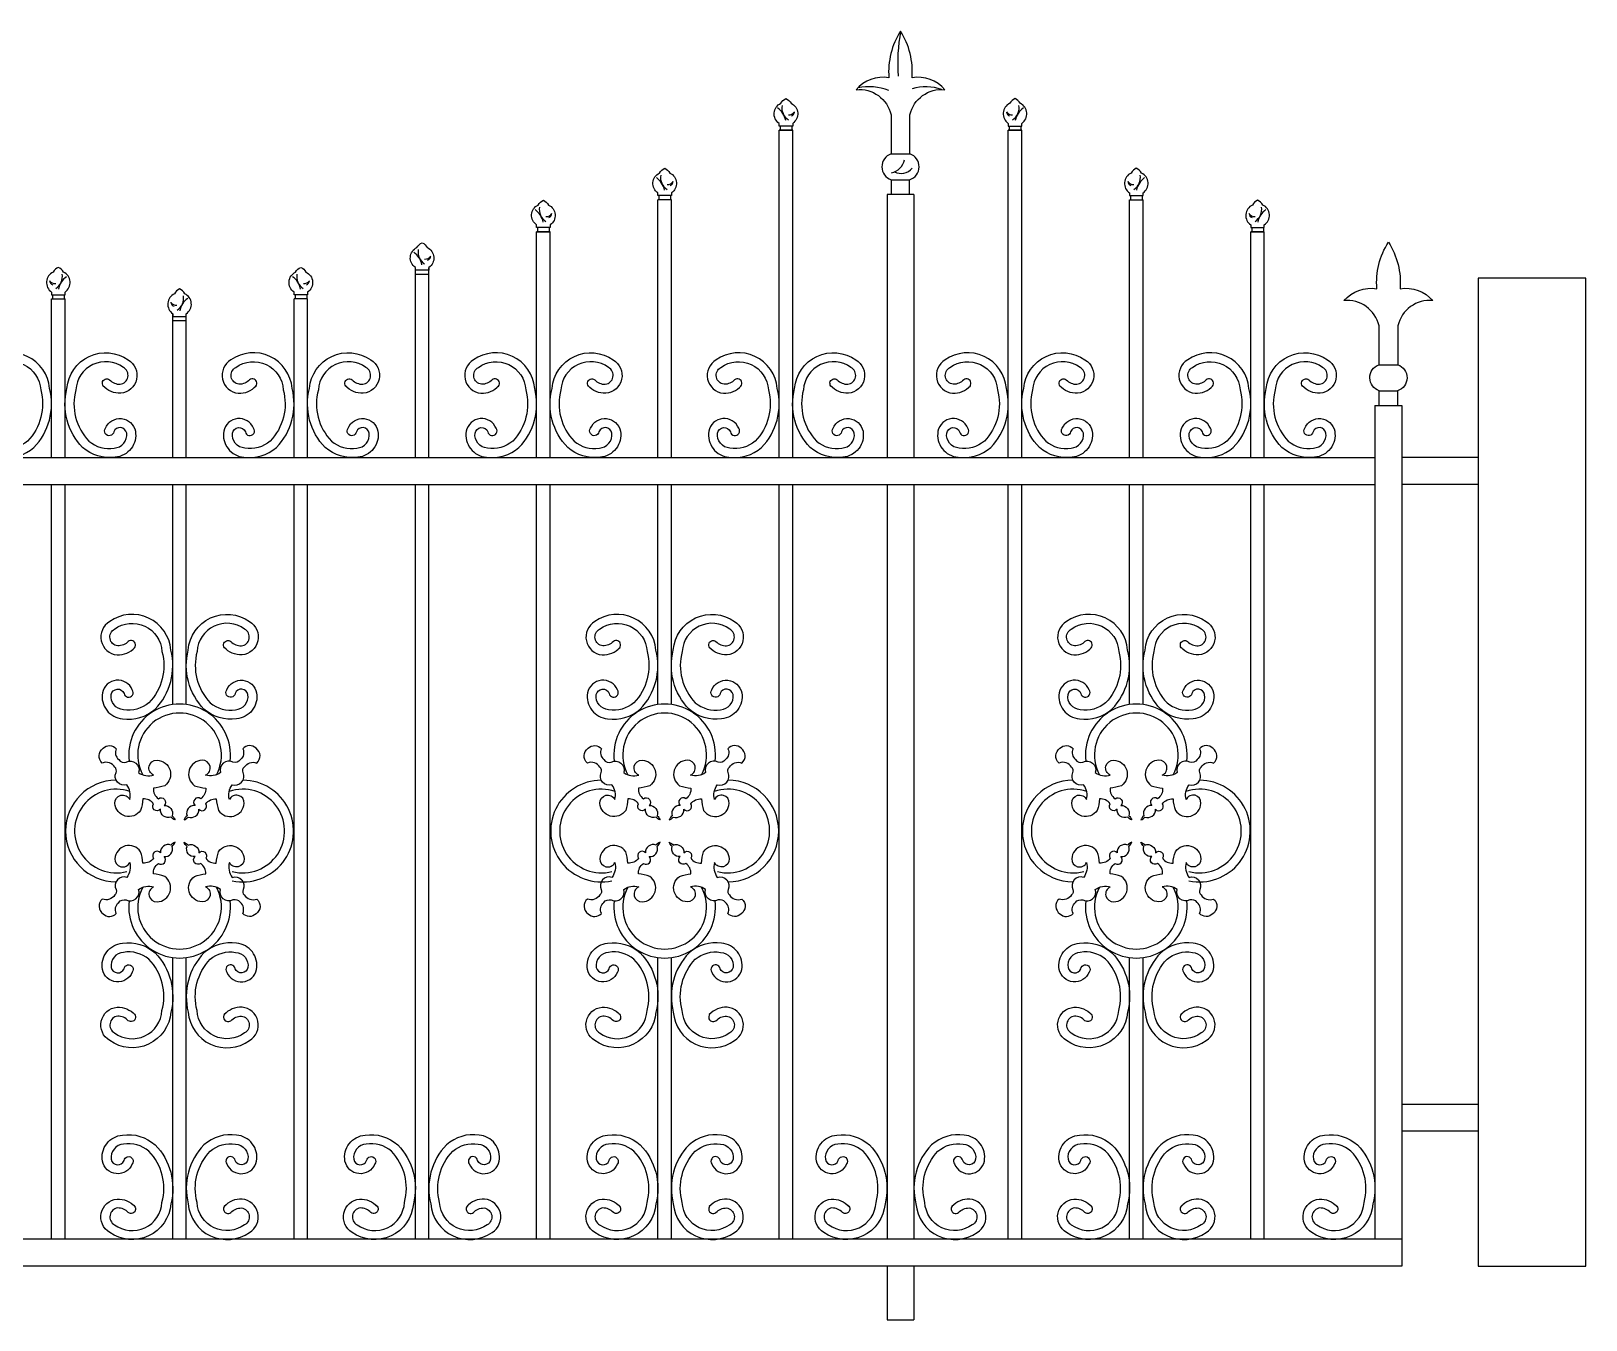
# Model space of a CAD drawing. Extents: x 492 to 3887, y 3089 to 4524.
# Drawn here: x 2156 to 3887, y 3089 to 4524 of the extents above; entities that cross this region are included whole.
import ezdxf

# ---------------------------------------------------------------- set-up
doc = ezdxf.new("R2010")
doc.units = 0
doc.header["$LTSCALE"] = 0.85
doc.header["$MEASUREMENT"] = 0
for name, color, linetype in [('3', 3, 'CONTINUOUS'), ('4', 4, 'CONTINUOUS'), ('7', 7, 'CONTINUOUS')]:
    doc.layers.add(name, color=color, linetype=linetype)

msp = doc.modelspace()

# ---------------------------------------------------------------- linework, layer by layer
at = {"layer": '3'}
for p, q in [((3113, 4387.1), (3134, 4387.1)), ((3113.3, 4358.2), (3133.7, 4358.2)), ((3656.2, 4152.2), (3677.2, 4152.2)), ((3656.5, 4123.3), (3676.9, 4123.3))]:
    msp.add_line(p, q, dxfattribs=at)
for centre, radius, start, end in [((3331.5, 4487.1), 211.1, 170.0163, 183.672), ((3088.2, 4398.8), 63, 69.2047, 101.2159), ((3152.1, 4411), 50.7, 70.1888, 107.7072), ((3108.3, 4385.6), 20.5, 284.439, 345.526), ((3124, 4382.1), 16.8, 244.4964, 318.8779), ((2321, 3717.9), 56.6, 352.8023, 187.1977), ((2861, 3717.9), 56.6, 352.8023, 187.1977), ((3386, 3717.9), 56.6, 352.8023, 187.1977), ((2321, 3717.9), 46.6, 331.6514, 208.3486), ((2861, 3717.9), 46.6, 331.6514, 208.3486), ((3386, 3717.9), 46.6, 331.6514, 208.3486), ((2250.7, 3633.1), 56.6, 90.3699, 269.6301), ((2391.3, 3633.1), 56.6, 258.1445, 89.6301), ((2790.7, 3633.1), 56.6, 90.3699, 281.8555), ((2931.3, 3633.1), 56.6, 270.3699, 89.6301), ((3315.8, 3633.1), 56.6, 90.3699, 269.6301), ((3456.3, 3633.1), 56.6, 258.1445, 89.6301), ((2250.7, 3633.1), 46.6, 71.198, 284.4496), ((2391.3, 3633.1), 46.6, 255.5504, 108.802), ((2790.7, 3633.1), 46.6, 71.198, 284.4496), ((2931.3, 3633.1), 46.6, 255.5504, 108.802), ((3315.8, 3633.1), 46.6, 71.198, 284.4496), ((3456.3, 3633.1), 46.6, 255.5504, 108.802), ((2321, 3548.3), 46.6, 151.6514, 28.3486), ((2861, 3548.3), 46.6, 151.6514, 28.3486), ((3386, 3548.3), 46.6, 151.6514, 28.3486), ((2321, 3548.3), 56.6, 172.8023, 7.1977), ((2861, 3548.3), 56.6, 172.8023, 7.1977), ((3386, 3548.3), 56.6, 172.8023, 7.1977)]:
    msp.add_arc(centre, radius, start, end, dxfattribs=at)
at = {"layer": '4'}
for p, q in [((2989.5, 4418), (2989.5, 4413.5)), ((3002.5, 4418), (3002.5, 4413.5)), ((3244.5, 4418), (3244.5, 4413.5)), ((3257.5, 4418), (3257.5, 4413.5)), ((2988.5, 4048.8), (2988.5, 4413.5)), ((3003.5, 4413.5), (2988.5, 4413.5)), ((3003.5, 4413.5), (2988.5, 4413.5)), ((2988.5, 4413.5), (3003.5, 4413.5)), ((3003.5, 4048.8), (3003.5, 4413.5)), ((3243.5, 4048.8), (3243.5, 4413.5)), ((3258.5, 4413.5), (3243.5, 4413.5)), ((3243.5, 4413.5), (3258.5, 4413.5)), ((3243.5, 4413.5), (3258.5, 4413.5)), ((3258.5, 4048.8), (3258.5, 4413.5)), ((2868.5, 4335.9), (2853.5, 4335.9)), ((2868.5, 4335.9), (2853.5, 4335.9)), ((2853.5, 4048.8), (2853.5, 4335.9)), ((2854.5, 4340.5), (2854.5, 4335.9)), ((2867.5, 4340.5), (2867.5, 4335.9)), ((2868.5, 4048.8), (2868.5, 4335.9)), ((3108.5, 4341.9), (3108.5, 4048.8)), ((3138.5, 4341.9), (3108.5, 4341.9)), ((3138.5, 4341.9), (3138.5, 4048.8)), ((3378.5, 4048.8), (3378.5, 4335.9)), ((3378.5, 4335.9), (3393.5, 4335.9)), ((3378.5, 4335.9), (3393.5, 4335.9)), ((3379.5, 4340.5), (3379.5, 4335.9)), ((3392.5, 4340.5), (3392.5, 4335.9)), ((3393.5, 4048.8), (3393.5, 4335.9)), ((2718.5, 4048.8), (2718.5, 4300.3)), ((2733.5, 4300.3), (2718.5, 4300.3)), ((2733.5, 4300.3), (2718.5, 4300.3)), ((2718.5, 4300.3), (2733.5, 4300.3)), ((2719.5, 4304.9), (2719.5, 4300.3)), ((2732.5, 4304.9), (2732.5, 4300.3)), ((2733.5, 4048.8), (2733.5, 4300.3)), ((3513.5, 4048.8), (3513.5, 4300.3)), ((3528.5, 4300.3), (3513.5, 4300.3)), ((3513.5, 4300.3), (3528.5, 4300.3)), ((3513.5, 4300.3), (3528.5, 4300.3)), ((3514.5, 4304.9), (3514.5, 4300.3)), ((3527.5, 4304.9), (3527.5, 4300.3)), ((3528.5, 4048.8), (3528.5, 4300.3)), ((2583.5, 4048.8), (2583.5, 4260.5)), ((2598.5, 4048.8), (2598.5, 4260.5)), ((2583.5, 4253), (2598.5, 4253)), ((2178.5, 4048.8), (2178.5, 4225.7)), ((2178.5, 4225.7), (2193.5, 4225.7)), ((2179.5, 4230.2), (2179.5, 4225.7)), ((2192.5, 4230.2), (2192.5, 4225.7)), ((2193.5, 4048.8), (2193.5, 4225.7)), ((2448.5, 4048.8), (2448.5, 4225.7)), ((2463.5, 4225.7), (2448.5, 4225.7)), ((2449.5, 4230.2), (2449.5, 4225.7)), ((2462.5, 4230.2), (2462.5, 4225.7)), ((2463.5, 4048.8), (2463.5, 4225.7)), ((2313.5, 4048.8), (2313.5, 4209.1)), ((2328.5, 4048.8), (2328.5, 4209.1)), ((3651.7, 4106.9), (3651.7, 3178.8)), ((3651.7, 4106.9), (3681.7, 4106.9)), ((3681.7, 4106.9), (3681.7, 3148.8)), ((2178.5, 3178.8), (2178.5, 4018.8)), ((2193.5, 3178.8), (2193.5, 4018.8)), ((2313.5, 3774), (2313.5, 4018.8)), ((2328.5, 3774), (2328.5, 4018.8)), ((2448.5, 3178.8), (2448.5, 4018.8)), ((2463.5, 3178.8), (2463.5, 4018.8)), ((2583.5, 3178.8), (2583.5, 4018.8)), ((2598.5, 3178.8), (2598.5, 4018.8)), ((2718.5, 3178.8), (2718.5, 4018.8)), ((2733.5, 3178.8), (2733.5, 4018.8)), ((2853.5, 3774), (2853.5, 4018.8)), ((2868.5, 3774), (2868.5, 4018.8)), ((2988.5, 3178.8), (2988.5, 4018.8)), ((3003.5, 3178.8), (3003.5, 4018.8)), ((3108.5, 4018.8), (3108.5, 3178.8)), ((3138.5, 4018.8), (3138.5, 3178.8)), ((3243.5, 3178.8), (3243.5, 4018.8)), ((3258.5, 3178.8), (3258.5, 4018.8)), ((3378.5, 3774), (3378.5, 4018.8)), ((3393.5, 3774), (3393.5, 4018.8)), ((3513.5, 3178.8), (3513.5, 4018.8)), ((3528.5, 3178.8), (3528.5, 4018.8)), ((2313.5, 3178.8), (2313.5, 3492.2)), ((2328.5, 3178.8), (2328.5, 3492.2)), ((2853.5, 3178.8), (2853.5, 3492.2)), ((2853.5, 3178.8), (2853.5, 3492.2)), ((2868.5, 3178.8), (2868.5, 3492.2)), ((2868.5, 3178.8), (2868.5, 3492.2)), ((3378.5, 3178.8), (3378.5, 3492.2)), ((3378.5, 3178.8), (3378.5, 3492.2)), ((3393.5, 3178.8), (3393.5, 3492.2)), ((3393.5, 3178.8), (3393.5, 3492.2)), ((3886.5, 3148.8), (3886.5, 3298.8)), ((3681.7, 3148.8), (960.2, 3148.8)), ((3108.5, 3148.8), (3108.5, 3088.8)), ((3138.5, 3148.8), (3138.5, 3088.8)), ((3108.5, 3088.8), (3138.5, 3088.8))]:
    msp.add_line(p, q, dxfattribs=at)
for points in [[(3133.7, 4341.9), (3133.7, 4358.2, 0.716921), (3134, 4387.1), (3134, 4430.4, -0.381254), (3173, 4458.5, 0.256334), (3136.4, 4471.8, 0.162567), (3123.5, 4523.7, 0.162567), (3110.6, 4471.8, 0.256334), (3074, 4458.5, -0.381254), (3113, 4430.4), (3113, 4387.1, 0.716921), (3113.3, 4358.2), (3113.3, 4341.9)], [(3656.5, 4106.9), (3656.5, 4123.3, -0.716921), (3656.2, 4152.2), (3656.2, 4195.5, 0.381254), (3617.1, 4223.6, -0.256334), (3653.8, 4236.9, -0.162567), (3666.7, 4288.8, -0.162567), (3679.6, 4236.9, -0.256334), (3716.2, 4223.6, 0.381254), (3677.2, 4195.5), (3677.2, 4152.2, -0.716921), (3676.9, 4123.3), (3676.9, 4106.9)]]:
    msp.add_lwpolyline(points, format="xyb", dxfattribs=at)
for points in [[(3001.7, 4443.3, -0.582424), (3003.5, 4421), (3003.5, 4418), (2988.5, 4418), (2988.5, 4421, -0.582424), (2990.2, 4443.3, -0.153889), (2996, 4448.6, -0.153889)], [(3245.3, 4443.3, 0.582424), (3243.5, 4421), (3243.5, 4418), (3258.5, 4418), (3258.5, 4421, 0.582424), (3256.8, 4443.3, 0.153889), (3251, 4448.6, 0.153889)], [(2866.7, 4365.7, -0.582424), (2868.5, 4343.5), (2868.5, 4340.5), (2853.5, 4340.5), (2853.5, 4343.5, -0.582424), (2855.2, 4365.7, -0.153889), (2861, 4371, -0.153889)], [(3380.3, 4365.7, 0.582424), (3378.5, 4343.5), (3378.5, 4340.5), (3393.5, 4340.5), (3393.5, 4343.5, 0.582424), (3391.8, 4365.7, 0.153889), (3386, 4371, 0.153889)], [(2731.7, 4330.1, -0.582424), (2733.5, 4307.9), (2733.5, 4304.9), (2718.5, 4304.9), (2718.5, 4307.9, -0.582424), (2720.2, 4330.1, -0.153889), (2726, 4335.4, -0.153889)], [(3515.3, 4330.1, 0.582424), (3513.5, 4307.9), (3513.5, 4304.9), (3528.5, 4304.9), (3528.5, 4307.9, 0.582424), (3526.8, 4330.1, 0.153889), (3521, 4335.4, 0.153889)], [(2596.7, 4282.7, -0.582424), (2598.5, 4260.5), (2598.5, 4257.5), (2583.5, 4257.5), (2583.5, 4260.5, -0.582424), (2585.2, 4282.7, -0.153889), (2591, 4288.1, -0.153889)], [(2180.2, 4255.4, 0.582424), (2178.5, 4233.2), (2178.5, 4230.2), (2193.5, 4230.2), (2193.5, 4233.2, 0.582424), (2191.7, 4255.4, 0.153889), (2186, 4260.7, 0.153889)], [(2461.7, 4255.4, -0.582424), (2463.5, 4233.2), (2463.5, 4230.2), (2448.5, 4230.2), (2448.5, 4233.2, -0.582424), (2450.2, 4255.4, -0.153889), (2456, 4260.7, -0.153889)], [(2315.2, 4231.3, 0.582424), (2313.5, 4209.1), (2313.5, 4206.1), (2328.5, 4206.1), (2328.5, 4209.1, 0.582424), (2326.7, 4231.3, 0.153889), (2321, 4236.6, 0.153889)]]:
    msp.add_lwpolyline(points, format="xyb", close=True, dxfattribs=at)
msp.add_lwpolyline([(3886.5, 4248.8), (3766.5, 4248.8), (3766.5, 3148.8), (3886.5, 3148.8)], close=True, dxfattribs=at)
at = {"layer": '7'}
for p, q in [((2313.5, 4201.6), (2328.5, 4201.6)), ((990.2, 4048.8), (3651.7, 4048.8)), ((3766.5, 4048.8), (3681.7, 4048.8)), ((990.2, 4018.8), (3651.7, 4018.8)), ((3766.5, 4018.8), (3681.7, 4018.8)), ((3766.5, 3328.8), (3681.7, 3328.8)), ((3766.5, 3298.8), (3681.7, 3298.8)), ((3681.7, 3178.8), (960.2, 3178.8))]:
    msp.add_line(p, q, dxfattribs=at)
for points in [[(2135, 4127.5, 1.005755), (2128.9, 4135.5, -0.212752), (2117.1, 4130.5, -0.727916), (2113.6, 4149.2, -0.595392), (2166.4, 4124.3, -0.262704), (2151.8, 4067.1, -0.221314), (2123.6, 4059.5, -0.443715), (2109.9, 4076.2, -0.745645), (2124.2, 4077.7, 1.280079), (2133.4, 4081.5, 0.74172), (2100.1, 4078.3, 0.438939), (2122.5, 4049.3, 0.218529), (2158.8, 4060, 0.259774), (2176.3, 4125.9, 0.58234), (2108.2, 4157.6, 0.724873), (2116.4, 4120.5, 0.218201), (2136.2, 4128.7)], [(2237, 4127.5, -1.005755), (2243.1, 4135.5, 0.212752), (2254.9, 4130.5, 0.727916), (2258.4, 4149.2, 0.595392), (2205.5, 4124.3, 0.262704), (2220.1, 4067.1, 0.221314), (2248.3, 4059.5, 0.443715), (2262.1, 4076.2, 0.745645), (2247.8, 4077.7, -1.280079), (2238.5, 4081.5, -0.74172), (2271.8, 4078.3, -0.438939), (2249.4, 4049.3, -0.218529), (2213.1, 4060, -0.259774), (2195.6, 4125.9, -0.58234), (2263.8, 4157.6, -0.724873), (2255.5, 4120.5, -0.218201), (2235.7, 4128.7)], [(2405, 4127.5, 1.005755), (2398.9, 4135.5, -0.212752), (2387.1, 4130.5, -0.727916), (2383.6, 4149.2, -0.595392), (2436.4, 4124.3, -0.262704), (2421.8, 4067.1, -0.221314), (2393.6, 4059.5, -0.443715), (2379.9, 4076.2, -0.745645), (2394.2, 4077.7, 1.280079), (2403.4, 4081.5, 0.74172), (2370.1, 4078.3, 0.438939), (2392.5, 4049.3, 0.218529), (2428.8, 4060, 0.259774), (2446.3, 4125.9, 0.58234), (2378.2, 4157.6, 0.724873), (2386.4, 4120.5, 0.218201), (2406.2, 4128.7)], [(2507, 4127.5, -1.005755), (2513.1, 4135.5, 0.212752), (2524.9, 4130.5, 0.727916), (2528.4, 4149.2, 0.595392), (2475.5, 4124.3, 0.262704), (2490.1, 4067.1, 0.221314), (2518.3, 4059.5, 0.443715), (2532.1, 4076.2, 0.745645), (2517.8, 4077.7, -1.280079), (2508.5, 4081.5, -0.74172), (2541.8, 4078.3, -0.438939), (2519.4, 4049.3, -0.218529), (2483.1, 4060, -0.259774), (2465.6, 4125.9, -0.58234), (2533.8, 4157.6, -0.724873), (2525.5, 4120.5, -0.218201), (2505.7, 4128.7)], [(2675, 4127.5, 1.005755), (2668.9, 4135.5, -0.212752), (2657.1, 4130.5, -0.727916), (2653.6, 4149.2, -0.595392), (2706.4, 4124.3, -0.262704), (2691.8, 4067.1, -0.221314), (2663.6, 4059.5, -0.443715), (2649.9, 4076.2, -0.745645), (2664.2, 4077.7, 1.280079), (2673.4, 4081.5, 0.74172), (2640.1, 4078.3, 0.438939), (2662.5, 4049.3, 0.218529), (2698.8, 4060, 0.259774), (2716.3, 4125.9, 0.58234), (2648.2, 4157.6, 0.724873), (2656.4, 4120.5, 0.218201), (2676.2, 4128.7)], [(2777, 4127.5, -1.005755), (2783.1, 4135.5, 0.212752), (2794.9, 4130.5, 0.727916), (2798.4, 4149.2, 0.595392), (2745.5, 4124.3, 0.262704), (2760.1, 4067.1, 0.221314), (2788.3, 4059.5, 0.443715), (2802.1, 4076.2, 0.745645), (2787.8, 4077.7, -1.280079), (2778.5, 4081.5, -0.74172), (2811.8, 4078.3, -0.438939), (2789.4, 4049.3, -0.218529), (2753.1, 4060, -0.259774), (2735.6, 4125.9, -0.58234), (2803.8, 4157.6, -0.724873), (2795.5, 4120.5, -0.218201), (2775.7, 4128.7)], [(2945, 4127.5, 1.005755), (2938.9, 4135.5, -0.212752), (2927.1, 4130.5, -0.727916), (2923.6, 4149.2, -0.595392), (2976.4, 4124.3, -0.262704), (2961.8, 4067.1, -0.221314), (2933.6, 4059.5, -0.443715), (2919.9, 4076.2, -0.745645), (2934.2, 4077.7, 1.280079), (2943.4, 4081.5, 0.74172), (2910.1, 4078.3, 0.438939), (2932.5, 4049.3, 0.218529), (2968.8, 4060, 0.259774), (2986.3, 4125.9, 0.58234), (2918.2, 4157.6, 0.724873), (2926.4, 4120.5, 0.218201), (2946.2, 4128.7)], [(3047, 4127.5, -1.005755), (3053.1, 4135.5, 0.212752), (3064.9, 4130.5, 0.727916), (3068.4, 4149.2, 0.595392), (3015.5, 4124.3, 0.262704), (3030.1, 4067.1, 0.221314), (3058.3, 4059.5, 0.443715), (3072.1, 4076.2, 0.745645), (3057.8, 4077.7, -1.280079), (3048.5, 4081.5, -0.74172), (3081.8, 4078.3, -0.438939), (3059.4, 4049.3, -0.218529), (3023.1, 4060, -0.259774), (3005.6, 4125.9, -0.58234), (3073.8, 4157.6, -0.724873), (3065.5, 4120.5, -0.218201), (3045.7, 4128.7)], [(3200, 4127.5, 1.005755), (3193.9, 4135.5, -0.212752), (3182.2, 4130.5, -0.727916), (3178.6, 4149.2, -0.595392), (3231.5, 4124.3, -0.262704), (3216.9, 4067.1, -0.221314), (3188.7, 4059.5, -0.443715), (3175, 4076.2, -0.745645), (3189.3, 4077.7, 1.280079), (3198.5, 4081.5, 0.74172), (3165.2, 4078.3, 0.438939), (3187.6, 4049.3, 0.218529), (3223.9, 4060, 0.259774), (3241.4, 4125.9, 0.58234), (3173.2, 4157.6, 0.724873), (3181.5, 4120.5, 0.218201), (3201.3, 4128.7)], [(3302, 4127.5, -1.005755), (3308.1, 4135.5, 0.212752), (3319.9, 4130.5, 0.727916), (3323.4, 4149.2, 0.595392), (3270.6, 4124.3, 0.262704), (3285.2, 4067.1, 0.221314), (3313.4, 4059.5, 0.443715), (3327.1, 4076.2, 0.745645), (3312.8, 4077.7, -1.280079), (3303.6, 4081.5, -0.74172), (3336.9, 4078.3, -0.438939), (3314.5, 4049.3, -0.218529), (3278.2, 4060, -0.259774), (3260.7, 4125.9, -0.58234), (3328.9, 4157.6, -0.724873), (3320.6, 4120.5, -0.218201), (3300.8, 4128.7)], [(3470, 4127.5, 1.005755), (3463.9, 4135.5, -0.212752), (3452.2, 4130.5, -0.727916), (3448.6, 4149.2, -0.595392), (3501.5, 4124.3, -0.262704), (3486.9, 4067.1, -0.221314), (3458.7, 4059.5, -0.443715), (3445, 4076.2, -0.745645), (3459.3, 4077.7, 1.280079), (3468.5, 4081.5, 0.74172), (3435.2, 4078.3, 0.438939), (3457.6, 4049.3, 0.218529), (3493.9, 4060, 0.259774), (3511.4, 4125.9, 0.58234), (3443.2, 4157.6, 0.724873), (3451.5, 4120.5, 0.218201), (3471.3, 4128.7)], [(3572, 4127.5, -1.005755), (3578.1, 4135.5, 0.212752), (3589.9, 4130.5, 0.727916), (3593.4, 4149.2, 0.595392), (3540.6, 4124.3, 0.262704), (3555.2, 4067.1, 0.221314), (3583.4, 4059.5, 0.443715), (3597.1, 4076.2, 0.745645), (3582.8, 4077.7, -1.280079), (3573.6, 4081.5, -0.74172), (3606.9, 4078.3, -0.438939), (3584.5, 4049.3, -0.218529), (3548.2, 4060, -0.259774), (3530.7, 4125.9, -0.58234), (3598.9, 4157.6, -0.724873), (3590.6, 4120.5, -0.218201), (3570.8, 4128.7)], [(2270, 3836.2, 1.005755), (2263.9, 3844.2, -0.212752), (2252.1, 3839.2, -0.727916), (2248.6, 3857.9, -0.595392), (2301.4, 3833, -0.262704), (2286.8, 3775.9, -0.221314), (2258.6, 3768.2, -0.443715), (2244.9, 3785, -0.745645), (2259.2, 3786.4, 1.280079), (2268.4, 3790.2, 0.74172), (2235.1, 3787, 0.438939), (2257.5, 3758, 0.218529), (2293.8, 3768.8, 0.259774), (2311.3, 3834.6, 0.58234), (2243.2, 3866.3, 0.724873), (2251.4, 3829.2, 0.218201), (2271.2, 3837.5)], [(2372, 3836.2, -1.005755), (2378.1, 3844.2, 0.212752), (2389.9, 3839.2, 0.727916), (2393.4, 3857.9, 0.595392), (2340.5, 3833, 0.262704), (2355.1, 3775.9, 0.221314), (2383.3, 3768.2, 0.443715), (2397.1, 3785, 0.745645), (2382.8, 3786.4, -1.280079), (2373.5, 3790.2, -0.74172), (2406.8, 3787, -0.438939), (2384.4, 3758, -0.218529), (2348.1, 3768.8, -0.259774), (2330.6, 3834.6, -0.58234), (2398.8, 3866.3, -0.724873), (2390.5, 3829.2, -0.218201), (2370.7, 3837.5)], [(2810, 3836.2, 1.005755), (2803.9, 3844.2, -0.212752), (2792.1, 3839.2, -0.727916), (2788.6, 3857.9, -0.595392), (2841.4, 3833, -0.262704), (2826.8, 3775.9, -0.221314), (2798.6, 3768.2, -0.443715), (2784.9, 3785, -0.745645), (2799.2, 3786.4, 1.280079), (2808.4, 3790.2, 0.74172), (2775.1, 3787, 0.438939), (2797.5, 3758, 0.218529), (2833.8, 3768.8, 0.259774), (2851.3, 3834.6, 0.58234), (2783.2, 3866.3, 0.724873), (2791.4, 3829.2, 0.218201), (2811.2, 3837.5)], [(2912, 3836.2, -1.005755), (2918.1, 3844.2, 0.212752), (2929.9, 3839.2, 0.727916), (2933.4, 3857.9, 0.595392), (2880.5, 3833, 0.262704), (2895.1, 3775.9, 0.221314), (2923.3, 3768.2, 0.443715), (2937.1, 3785, 0.745645), (2922.8, 3786.4, -1.280079), (2913.5, 3790.2, -0.74172), (2946.8, 3787, -0.438939), (2924.4, 3758, -0.218529), (2888.1, 3768.8, -0.259774), (2870.6, 3834.6, -0.58234), (2938.8, 3866.3, -0.724873), (2930.5, 3829.2, -0.218201), (2910.7, 3837.5)], [(3335, 3836.2, 1.005755), (3328.9, 3844.2, -0.212752), (3317.2, 3839.2, -0.727916), (3313.6, 3857.9, -0.595392), (3366.5, 3833, -0.262704), (3351.9, 3775.9, -0.221314), (3323.7, 3768.2, -0.443715), (3310, 3785, -0.745645), (3324.3, 3786.4, 1.280079), (3333.5, 3790.2, 0.74172), (3300.2, 3787, 0.438939), (3322.6, 3758, 0.218529), (3358.9, 3768.8, 0.259774), (3376.4, 3834.6, 0.58234), (3308.2, 3866.3, 0.724873), (3316.5, 3829.2, 0.218201), (3336.3, 3837.5)], [(3437, 3836.2, -1.005755), (3443.1, 3844.2, 0.212752), (3454.9, 3839.2, 0.727916), (3458.4, 3857.9, 0.595392), (3405.6, 3833, 0.262704), (3420.2, 3775.9, 0.221314), (3448.4, 3768.2, 0.443715), (3462.1, 3785, 0.745645), (3447.8, 3786.4, -1.280079), (3438.6, 3790.2, -0.74172), (3471.9, 3787, -0.438939), (3449.5, 3758, -0.218529), (3413.2, 3768.8, -0.259774), (3395.7, 3834.6, -0.58234), (3463.9, 3866.3, -0.724873), (3455.6, 3829.2, -0.218201), (3435.8, 3837.5)], [(2315.9, 3645.5, -0.128235), (2311.4, 3648.7, -0.546756), (2299.6, 3657.3, -0.948488), (2291.9, 3663.4, 0.267644), (2280.1, 3668.8, -0.068938), (2277.6, 3656.1, -0.717322), (2249, 3663.9, -0.827575), (2265.6, 3668.1, 0.222536), (2262.3, 3684.7, -0.66545), (2250.3, 3698.2, 0.313466), (2249, 3704.2, 0.362338), (2235, 3708.8, -0.501434), (2235.9, 3725.2, -0.444163), (2250.5, 3724.7, 0.337462), (2253.2, 3712.6, 0.301427), (2261.5, 3709.8, -0.66545), (2275.4, 3698.1, 0.222536), (2292.1, 3695.3, -0.827575), (2295.9, 3712, -0.717322), (2304.4, 3683.6, -0.068938), (2291.8, 3680.8, 0.267644), (2297.4, 3669.1, -0.948488), (2303.7, 3661.6, -0.545107), (2312.6, 3650.2, -0.11455), (2315.9, 3645.5)], [(2326, 3645.5, 0.128235), (2330.6, 3648.7, 0.546756), (2342.4, 3657.3, 0.948488), (2350.1, 3663.4, -0.267644), (2361.9, 3668.8, 0.068938), (2364.4, 3656.1, 0.717322), (2392.9, 3663.9, 0.827575), (2376.4, 3668.1, -0.222536), (2379.6, 3684.7, 0.66545), (2391.6, 3698.2, -0.313466), (2393, 3704.2, -0.362338), (2406.9, 3708.8, 0.501434), (2406.1, 3725.2, 0.444163), (2391.4, 3724.7, -0.337462), (2388.7, 3712.6, -0.301427), (2380.4, 3709.8, 0.66545), (2366.6, 3698.1, -0.222536), (2349.9, 3695.3, 0.827575), (2346.1, 3712, 0.717322), (2337.6, 3683.6, 0.068938), (2350.2, 3680.8, -0.267644), (2344.5, 3669.1, 0.948488), (2338.2, 3661.6, 0.545107), (2329.3, 3650.2, 0.11455), (2326, 3645.5)], [(2855.9, 3645.5, -0.128235), (2851.4, 3648.7, -0.546756), (2839.6, 3657.3, -0.948488), (2831.9, 3663.4, 0.267644), (2820.1, 3668.8, -0.068938), (2817.6, 3656.1, -0.717322), (2789, 3663.9, -0.827575), (2805.6, 3668.1, 0.222536), (2802.3, 3684.7, -0.66545), (2790.3, 3698.2, 0.313466), (2789, 3704.2, 0.362338), (2775, 3708.8, -0.501434), (2775.9, 3725.2, -0.444163), (2790.5, 3724.7, 0.337462), (2793.2, 3712.6, 0.301427), (2801.5, 3709.8, -0.66545), (2815.4, 3698.1, 0.222536), (2832.1, 3695.3, -0.827575), (2835.9, 3712, -0.717322), (2844.4, 3683.6, -0.068938), (2831.8, 3680.8, 0.267644), (2837.4, 3669.1, -0.948488), (2843.7, 3661.6, -0.545107), (2852.6, 3650.2, -0.11455), (2855.9, 3645.5)], [(2866, 3645.5, 0.128235), (2870.6, 3648.7, 0.546756), (2882.4, 3657.3, 0.948488), (2890.1, 3663.4, -0.267644), (2901.9, 3668.8, 0.068938), (2904.4, 3656.1, 0.717322), (2932.9, 3663.9, 0.827575), (2916.4, 3668.1, -0.222536), (2919.6, 3684.7, 0.66545), (2931.6, 3698.2, -0.313466), (2933, 3704.2, -0.362338), (2946.9, 3708.8, 0.501434), (2946.1, 3725.2, 0.444163), (2931.4, 3724.7, -0.337462), (2928.7, 3712.6, -0.301427), (2920.4, 3709.8, 0.66545), (2906.6, 3698.1, -0.222536), (2889.9, 3695.3, 0.827575), (2886.1, 3712, 0.717322), (2877.6, 3683.6, 0.068938), (2890.2, 3680.8, -0.267644), (2884.5, 3669.1, 0.948488), (2878.2, 3661.6, 0.545107), (2869.3, 3650.2, 0.11455), (2866, 3645.5)], [(3381, 3645.5, -0.128235), (3376.5, 3648.7, -0.546756), (3364.6, 3657.3, -0.948488), (3356.9, 3663.4, 0.267644), (3345.1, 3668.8, -0.068938), (3342.6, 3656.1, -0.717322), (3314.1, 3663.9, -0.827575), (3330.7, 3668.1, 0.222536), (3327.4, 3684.7, -0.66545), (3315.4, 3698.2, 0.313466), (3314, 3704.2, 0.362338), (3300.1, 3708.8, -0.501434), (3301, 3725.2, -0.444163), (3315.6, 3724.7, 0.337462), (3318.3, 3712.6, 0.301427), (3326.6, 3709.8, -0.66545), (3340.4, 3698.1, 0.222536), (3357.1, 3695.3, -0.827575), (3360.9, 3712, -0.717322), (3369.4, 3683.6, -0.068938), (3356.8, 3680.8, 0.267644), (3362.5, 3669.1, -0.948488), (3368.8, 3661.6, -0.545107), (3377.7, 3650.2, -0.11455), (3381, 3645.5)], [(3391.1, 3645.5, 0.128235), (3395.6, 3648.7, 0.546756), (3407.4, 3657.3, 0.948488), (3415.2, 3663.4, -0.267644), (3426.9, 3668.8, 0.068938), (3429.5, 3656.1, 0.717322), (3458, 3663.9, 0.827575), (3441.4, 3668.1, -0.222536), (3444.7, 3684.7, 0.66545), (3456.7, 3698.2, -0.313466), (3458.1, 3704.2, -0.362338), (3472, 3708.8, 0.501434), (3471.1, 3725.2, 0.444163), (3456.5, 3724.7, -0.337462), (3453.8, 3712.6, -0.301427), (3445.5, 3709.8, 0.66545), (3431.6, 3698.1, -0.222536), (3414.9, 3695.3, 0.827575), (3411.2, 3712, 0.717322), (3402.6, 3683.6, 0.068938), (3415.3, 3680.8, -0.267644), (3409.6, 3669.1, 0.948488), (3403.3, 3661.6, 0.545107), (3394.4, 3650.2, 0.11455), (3391.1, 3645.5)], [(2315.9, 3620.7, 0.128235), (2311.4, 3617.5, 0.546756), (2299.6, 3608.9, 0.948488), (2291.9, 3602.8, -0.267644), (2280.1, 3597.4, 0.068938), (2277.6, 3610.1, 0.717322), (2249, 3602.3, 0.827575), (2265.6, 3598.1, -0.222536), (2262.3, 3581.5, 0.66545), (2250.3, 3567.9, -0.313466), (2249, 3561.9, -0.362338), (2235, 3557.4, 0.501434), (2235.9, 3541, 0.444163), (2250.5, 3541.4, -0.337462), (2253.2, 3553.6, -0.301427), (2261.5, 3556.4, 0.66545), (2275.4, 3568.1, -0.222536), (2292.1, 3570.9, 0.827575), (2295.9, 3554.2, 0.717322), (2304.4, 3582.6, 0.068938), (2291.8, 3585.4, -0.267644), (2297.4, 3597, 0.948488), (2303.7, 3604.6, 0.545107), (2312.6, 3616, 0.11455), (2315.9, 3620.7)], [(2326, 3620.7, -0.128235), (2330.6, 3617.5, -0.546756), (2342.4, 3608.9, -0.948488), (2350.1, 3602.8, 0.267644), (2361.9, 3597.4, -0.068938), (2364.4, 3610.1, -0.717322), (2392.9, 3602.3, -0.827575), (2376.4, 3598.1, 0.222536), (2379.6, 3581.5, -0.66545), (2391.6, 3567.9, 0.313466), (2393, 3561.9, 0.362338), (2406.9, 3557.4, -0.501434), (2406.1, 3541, -0.444163), (2391.4, 3541.4, 0.337462), (2388.7, 3553.6, 0.301427), (2380.4, 3556.4, -0.66545), (2366.6, 3568.1, 0.222536), (2349.9, 3570.9, -0.827575), (2346.1, 3554.2, -0.717322), (2337.6, 3582.6, -0.068938), (2350.2, 3585.4, 0.267644), (2344.5, 3597, -0.948488), (2338.2, 3604.6, -0.545107), (2329.3, 3616, -0.11455), (2326, 3620.7)], [(2855.9, 3620.7, 0.128235), (2851.4, 3617.5, 0.546756), (2839.6, 3608.9, 0.948488), (2831.9, 3602.8, -0.267644), (2820.1, 3597.4, 0.068938), (2817.6, 3610.1, 0.717322), (2789, 3602.3, 0.827575), (2805.6, 3598.1, -0.222536), (2802.3, 3581.5, 0.66545), (2790.3, 3567.9, -0.313466), (2789, 3561.9, -0.362338), (2775, 3557.4, 0.501434), (2775.9, 3541, 0.444163), (2790.5, 3541.4, -0.337462), (2793.2, 3553.6, -0.301427), (2801.5, 3556.4, 0.66545), (2815.4, 3568.1, -0.222536), (2832.1, 3570.9, 0.827575), (2835.9, 3554.2, 0.717322), (2844.4, 3582.6, 0.068938), (2831.8, 3585.4, -0.267644), (2837.4, 3597, 0.948488), (2843.7, 3604.6, 0.545107), (2852.6, 3616, 0.11455), (2855.9, 3620.7)], [(2866, 3620.7, -0.128235), (2870.6, 3617.5, -0.546756), (2882.4, 3608.9, -0.948488), (2890.1, 3602.8, 0.267644), (2901.9, 3597.4, -0.068938), (2904.4, 3610.1, -0.717322), (2932.9, 3602.3, -0.827575), (2916.4, 3598.1, 0.222536), (2919.6, 3581.5, -0.66545), (2931.6, 3567.9, 0.313466), (2933, 3561.9, 0.362338), (2946.9, 3557.4, -0.501434), (2946.1, 3541, -0.444163), (2931.4, 3541.4, 0.337462), (2928.7, 3553.6, 0.301427), (2920.4, 3556.4, -0.66545), (2906.6, 3568.1, 0.222536), (2889.9, 3570.9, -0.827575), (2886.1, 3554.2, -0.717322), (2877.6, 3582.6, -0.068938), (2890.2, 3585.4, 0.267644), (2884.5, 3597, -0.948488), (2878.2, 3604.6, -0.545107), (2869.3, 3616, -0.11455), (2866, 3620.7)], [(3381, 3620.7, 0.128235), (3376.5, 3617.5, 0.546756), (3364.6, 3608.9, 0.948488), (3356.9, 3602.8, -0.267644), (3345.1, 3597.4, 0.068938), (3342.6, 3610.1, 0.717322), (3314.1, 3602.3, 0.827575), (3330.7, 3598.1, -0.222536), (3327.4, 3581.5, 0.66545), (3315.4, 3567.9, -0.313466), (3314, 3561.9, -0.362338), (3300.1, 3557.4, 0.501434), (3301, 3541, 0.444163), (3315.6, 3541.4, -0.337462), (3318.3, 3553.6, -0.301427), (3326.6, 3556.4, 0.66545), (3340.4, 3568.1, -0.222536), (3357.1, 3570.9, 0.827575), (3360.9, 3554.2, 0.717322), (3369.4, 3582.6, 0.068938), (3356.8, 3585.4, -0.267644), (3362.5, 3597, 0.948488), (3368.8, 3604.6, 0.545107), (3377.7, 3616, 0.11455), (3381, 3620.7)], [(3391.1, 3620.7, -0.128235), (3395.6, 3617.5, -0.546756), (3407.4, 3608.9, -0.948488), (3415.2, 3602.8, 0.267644), (3426.9, 3597.4, -0.068938), (3429.5, 3610.1, -0.717322), (3458, 3602.3, -0.827575), (3441.4, 3598.1, 0.222536), (3444.7, 3581.5, -0.66545), (3456.7, 3567.9, 0.313466), (3458.1, 3561.9, 0.362338), (3472, 3557.4, -0.501434), (3471.1, 3541, -0.444163), (3456.5, 3541.4, 0.337462), (3453.8, 3553.6, 0.301427), (3445.5, 3556.4, -0.66545), (3431.6, 3568.1, 0.222536), (3414.9, 3570.9, -0.827575), (3411.2, 3554.2, -0.717322), (3402.6, 3582.6, -0.068938), (3415.3, 3585.4, 0.267644), (3409.6, 3597, -0.948488), (3403.3, 3604.6, -0.545107), (3394.4, 3616, -0.11455), (3391.1, 3620.7)], [(2270, 3430, -1.005755), (2263.9, 3421.9, 0.212752), (2252.1, 3427, 0.727916), (2248.6, 3408.3, 0.595392), (2301.4, 3433.2, 0.262704), (2286.8, 3490.3, 0.221314), (2258.6, 3498, 0.443715), (2244.9, 3481.2, 0.745645), (2259.2, 3479.8, -1.280079), (2268.4, 3476, -0.74172), (2235.1, 3479.1, -0.438939), (2257.5, 3508.2, -0.218529), (2293.8, 3497.4, -0.259774), (2311.3, 3431.5, -0.58234), (2243.2, 3399.8, -0.724873), (2251.4, 3437, -0.218201), (2271.2, 3428.7)], [(2372, 3430, 1.005755), (2378.1, 3421.9, -0.212752), (2389.9, 3427, -0.727916), (2393.4, 3408.3, -0.595392), (2340.5, 3433.2, -0.262704), (2355.1, 3490.3, -0.221314), (2383.3, 3498, -0.443715), (2397.1, 3481.2, -0.745645), (2382.8, 3479.8, 1.280079), (2373.5, 3476, 0.74172), (2406.8, 3479.1, 0.438939), (2384.4, 3508.2, 0.218529), (2348.1, 3497.4, 0.259774), (2330.6, 3431.5, 0.58234), (2398.8, 3399.8, 0.724873), (2390.5, 3437, 0.218201), (2370.7, 3428.7)], [(2810, 3430, -1.005755), (2803.9, 3421.9, 0.212752), (2792.1, 3427, 0.727916), (2788.6, 3408.3, 0.595392), (2841.4, 3433.2, 0.262704), (2826.8, 3490.3, 0.221314), (2798.6, 3498, 0.443715), (2784.9, 3481.2, 0.745645), (2799.2, 3479.8, -1.280079), (2808.4, 3476, -0.74172), (2775.1, 3479.1, -0.438939), (2797.5, 3508.2, -0.218529), (2833.8, 3497.4, -0.259774), (2851.3, 3431.5, -0.58234), (2783.2, 3399.8, -0.724873), (2791.4, 3437, -0.218201), (2811.2, 3428.7)], [(2912, 3430, 1.005755), (2918.1, 3421.9, -0.212752), (2929.9, 3427, -0.727916), (2933.4, 3408.3, -0.595392), (2880.5, 3433.2, -0.262704), (2895.1, 3490.3, -0.221314), (2923.3, 3498, -0.443715), (2937.1, 3481.2, -0.745645), (2922.8, 3479.8, 1.280079), (2913.5, 3476, 0.74172), (2946.8, 3479.1, 0.438939), (2924.4, 3508.2, 0.218529), (2888.1, 3497.4, 0.259774), (2870.6, 3431.5, 0.58234), (2938.8, 3399.8, 0.724873), (2930.5, 3437, 0.218201), (2910.7, 3428.7)], [(3335, 3430, -1.005755), (3328.9, 3421.9, 0.212752), (3317.2, 3427, 0.727916), (3313.6, 3408.3, 0.595392), (3366.5, 3433.2, 0.262704), (3351.9, 3490.3, 0.221314), (3323.7, 3498, 0.443715), (3310, 3481.2, 0.745645), (3324.3, 3479.8, -1.280079), (3333.5, 3476, -0.74172), (3300.2, 3479.1, -0.438939), (3322.6, 3508.2, -0.218529), (3358.9, 3497.4, -0.259774), (3376.4, 3431.5, -0.58234), (3308.2, 3399.8, -0.724873), (3316.5, 3437, -0.218201), (3336.3, 3428.7)], [(3437, 3430, 1.005755), (3443.1, 3421.9, -0.212752), (3454.9, 3427, -0.727916), (3458.4, 3408.3, -0.595392), (3405.6, 3433.2, -0.262704), (3420.2, 3490.3, -0.221314), (3448.4, 3498, -0.443715), (3462.1, 3481.2, -0.745645), (3447.8, 3479.8, 1.280079), (3438.6, 3476, 0.74172), (3471.9, 3479.1, 0.438939), (3449.5, 3508.2, 0.218529), (3413.2, 3497.4, 0.259774), (3395.7, 3431.5, 0.58234), (3463.9, 3399.8, 0.724873), (3455.6, 3437, 0.218201), (3435.8, 3428.7)], [(2270, 3216.4, -1.005755), (2263.9, 3208.3, 0.212752), (2252.1, 3213.4, 0.727916), (2248.6, 3194.7, 0.595392), (2301.4, 3219.6, 0.262704), (2286.8, 3276.7, 0.221314), (2258.6, 3284.4, 0.443715), (2244.9, 3267.6, 0.745645), (2259.2, 3266.2, -1.280079), (2268.4, 3262.4, -0.74172), (2235.1, 3265.6, -0.438939), (2257.5, 3294.6, -0.218529), (2293.8, 3283.8, -0.259774), (2311.3, 3218, -0.58234), (2243.2, 3186.3, -0.724873), (2251.4, 3223.4, -0.218201), (2271.2, 3215.1)], [(2372, 3216.4, 1.005755), (2378.1, 3208.3, -0.212752), (2389.9, 3213.4, -0.727916), (2393.4, 3194.7, -0.595392), (2340.5, 3219.6, -0.262704), (2355.1, 3276.7, -0.221314), (2383.3, 3284.4, -0.443715), (2397.1, 3267.6, -0.745645), (2382.8, 3266.2, 1.280079), (2373.5, 3262.4, 0.74172), (2406.8, 3265.6, 0.438939), (2384.4, 3294.6, 0.218529), (2348.1, 3283.8, 0.259774), (2330.6, 3218, 0.58234), (2398.8, 3186.3, 0.724873), (2390.5, 3223.4, 0.218201), (2370.7, 3215.1)], [(2540, 3216.4, -1.005755), (2533.9, 3208.3, 0.212752), (2522.1, 3213.4, 0.727916), (2518.6, 3194.7, 0.595392), (2571.4, 3219.6, 0.262704), (2556.8, 3276.7, 0.221314), (2528.6, 3284.4, 0.443715), (2514.9, 3267.6, 0.745645), (2529.2, 3266.2, -1.280079), (2538.4, 3262.4, -0.74172), (2505.1, 3265.6, -0.438939), (2527.5, 3294.6, -0.218529), (2563.8, 3283.8, -0.259774), (2581.3, 3218, -0.58234), (2513.2, 3186.3, -0.724873), (2521.4, 3223.4, -0.218201), (2541.2, 3215.1)], [(2642, 3216.4, 1.005755), (2648.1, 3208.3, -0.212752), (2659.9, 3213.4, -0.727916), (2663.4, 3194.7, -0.595392), (2610.5, 3219.6, -0.262704), (2625.1, 3276.7, -0.221314), (2653.3, 3284.4, -0.443715), (2667.1, 3267.6, -0.745645), (2652.8, 3266.2, 1.280079), (2643.5, 3262.4, 0.74172), (2676.8, 3265.6, 0.438939), (2654.4, 3294.6, 0.218529), (2618.1, 3283.8, 0.259774), (2600.6, 3218, 0.58234), (2668.8, 3186.3, 0.724873), (2660.5, 3223.4, 0.218201), (2640.7, 3215.1)], [(2810, 3216.4, -1.005755), (2803.9, 3208.3, 0.212752), (2792.1, 3213.4, 0.727916), (2788.6, 3194.7, 0.595392), (2841.4, 3219.6, 0.262704), (2826.8, 3276.7, 0.221314), (2798.6, 3284.4, 0.443715), (2784.9, 3267.6, 0.745645), (2799.2, 3266.2, -1.280079), (2808.4, 3262.4, -0.74172), (2775.1, 3265.6, -0.438939), (2797.5, 3294.6, -0.218529), (2833.8, 3283.8, -0.259774), (2851.3, 3218, -0.58234), (2783.2, 3186.3, -0.724873), (2791.4, 3223.4, -0.218201), (2811.2, 3215.1)], [(2912, 3216.4, 1.005755), (2918.1, 3208.3, -0.212752), (2929.9, 3213.4, -0.727916), (2933.4, 3194.7, -0.595392), (2880.5, 3219.6, -0.262704), (2895.1, 3276.7, -0.221314), (2923.3, 3284.4, -0.443715), (2937.1, 3267.6, -0.745645), (2922.8, 3266.2, 1.280079), (2913.5, 3262.4, 0.74172), (2946.8, 3265.6, 0.438939), (2924.4, 3294.6, 0.218529), (2888.1, 3283.8, 0.259774), (2870.6, 3218, 0.58234), (2938.8, 3186.3, 0.724873), (2930.5, 3223.4, 0.218201), (2910.7, 3215.1)], [(3065, 3216.4, -1.005755), (3058.9, 3208.3, 0.212752), (3047.1, 3213.4, 0.727916), (3043.6, 3194.7, 0.595392), (3096.4, 3219.6, 0.262704), (3081.8, 3276.7, 0.221314), (3053.6, 3284.4, 0.443715), (3039.9, 3267.6, 0.745645), (3054.2, 3266.2, -1.280079), (3063.5, 3262.4, -0.74172), (3030.1, 3265.6, -0.438939), (3052.5, 3294.6, -0.218529), (3088.9, 3283.8, -0.259774), (3106.3, 3218, -0.58234), (3038.2, 3186.3, -0.724873), (3046.4, 3223.4, -0.218201), (3066.3, 3215.1)], [(3182, 3216.4, 1.005755), (3188.1, 3208.3, -0.212752), (3199.9, 3213.4, -0.727916), (3203.4, 3194.7, -0.595392), (3150.6, 3219.6, -0.262704), (3165.2, 3276.7, -0.221314), (3193.4, 3284.4, -0.443715), (3207.1, 3267.6, -0.745645), (3192.8, 3266.2, 1.280079), (3183.5, 3262.4, 0.74172), (3216.9, 3265.6, 0.438939), (3194.5, 3294.6, 0.218529), (3158.1, 3283.8, 0.259774), (3140.7, 3218, 0.58234), (3208.8, 3186.3, 0.724873), (3200.6, 3223.4, 0.218201), (3180.8, 3215.1)], [(3335, 3216.4, -1.005755), (3328.9, 3208.3, 0.212752), (3317.2, 3213.4, 0.727916), (3313.6, 3194.7, 0.595392), (3366.5, 3219.6, 0.262704), (3351.9, 3276.7, 0.221314), (3323.7, 3284.4, 0.443715), (3310, 3267.6, 0.745645), (3324.3, 3266.2, -1.280079), (3333.5, 3262.4, -0.74172), (3300.2, 3265.6, -0.438939), (3322.6, 3294.6, -0.218529), (3358.9, 3283.8, -0.259774), (3376.4, 3218, -0.58234), (3308.2, 3186.3, -0.724873), (3316.5, 3223.4, -0.218201), (3336.3, 3215.1)], [(3437, 3216.4, 1.005755), (3443.1, 3208.3, -0.212752), (3454.9, 3213.4, -0.727916), (3458.4, 3194.7, -0.595392), (3405.6, 3219.6, -0.262704), (3420.2, 3276.7, -0.221314), (3448.4, 3284.4, -0.443715), (3462.1, 3267.6, -0.745645), (3447.8, 3266.2, 1.280079), (3438.6, 3262.4, 0.74172), (3471.9, 3265.6, 0.438939), (3449.5, 3294.6, 0.218529), (3413.2, 3283.8, 0.259774), (3395.7, 3218, 0.58234), (3463.9, 3186.3, 0.724873), (3455.6, 3223.4, 0.218201), (3435.8, 3215.1)], [(3608.2, 3216.4, -1.005755), (3602.1, 3208.3, 0.212752), (3590.3, 3213.4, 0.727916), (3586.8, 3194.7, 0.595392), (3639.6, 3219.6, 0.262704), (3625, 3276.7, 0.221314), (3596.8, 3284.4, 0.443715), (3583.1, 3267.6, 0.745645), (3597.4, 3266.2, -1.280079), (3606.7, 3262.4, -0.74172), (3573.3, 3265.6, -0.438939), (3595.7, 3294.6, -0.218529), (3632.1, 3283.8, -0.259774), (3649.5, 3218, -0.58234), (3581.4, 3186.3, -0.724873), (3589.6, 3223.4, -0.218201), (3609.4, 3215.1)]]:
    msp.add_lwpolyline(points, format="xyb", dxfattribs=at)
for centre, radius, start, end in [((2973.9, 4419.9), 22.3, 11.0582, 54.9125), ((3006.8, 4438.1), 15.4, 169.4296, 238.4585), ((2999.4, 4437.9), 7.43, 265.5458, 325.6037), ((3000.3, 4434.1), 5.22, 290.1783, 354.8868), ((3247.6, 4437.9), 7.43, 214.3963, 274.4542), ((3246.7, 4434.1), 5.22, 185.1132, 249.8217), ((3240.2, 4438.1), 15.4, 301.5415, 10.5704), ((3273.1, 4419.9), 22.3, 125.0875, 168.9418), ((2871.8, 4360.5), 15.4, 169.4296, 238.4585), ((3375.2, 4360.5), 15.4, 301.5415, 10.5704), ((2838.9, 4342.3), 22.3, 11.0582, 54.9125), ((2864.4, 4360.3), 7.43, 265.5458, 325.6037), ((2865.3, 4356.6), 5.22, 290.1783, 354.8868), ((3382.6, 4360.3), 7.43, 214.3963, 274.4542), ((3381.7, 4356.6), 5.22, 185.1132, 249.8217), ((3408.1, 4342.3), 22.3, 125.0875, 168.9418), ((2736.8, 4325), 15.4, 169.4296, 238.4585), ((3510.2, 4325), 15.4, 301.5415, 10.5704), ((2703.9, 4306.7), 22.3, 11.0582, 54.9125), ((2729.4, 4324.7), 7.43, 265.5458, 325.6037), ((2730.3, 4321), 5.22, 290.1783, 354.8868), ((3516.7, 4321), 5.22, 185.1132, 249.8217), ((3517.6, 4324.7), 7.43, 214.3963, 274.4542), ((3543.1, 4306.7), 22.3, 125.0875, 168.9418), ((2568.9, 4259.3), 22.3, 11.0582, 54.9125), ((2601.8, 4277.6), 15.4, 169.4296, 238.4585), ((2594.4, 4277.3), 7.43, 265.5458, 325.6037), ((2595.3, 4273.6), 5.22, 290.1783, 354.8868), ((2181.6, 4246.3), 5.22, 185.1132, 249.8217), ((2182.5, 4250), 7.43, 214.3963, 274.4542), ((2175.1, 4250.3), 15.4, 301.5415, 10.5704), ((2208, 4232), 22.3, 125.0875, 168.9418), ((2433.9, 4232), 22.3, 11.0582, 54.9125), ((2466.8, 4250.3), 15.4, 169.4296, 238.4585), ((2459.4, 4250), 7.43, 265.5458, 325.6037), ((2460.3, 4246.3), 5.22, 290.1783, 354.8868), ((2310.1, 4226.2), 15.4, 301.5415, 10.5704), ((2343, 4207.9), 22.3, 125.0875, 168.9418), ((2317.5, 4225.9), 7.43, 214.3963, 274.4542), ((2316.6, 4222.2), 5.22, 185.1132, 249.8217)]:
    msp.add_arc(centre, radius, start, end, dxfattribs=at)

doc.saveas('drawing.dxf')
